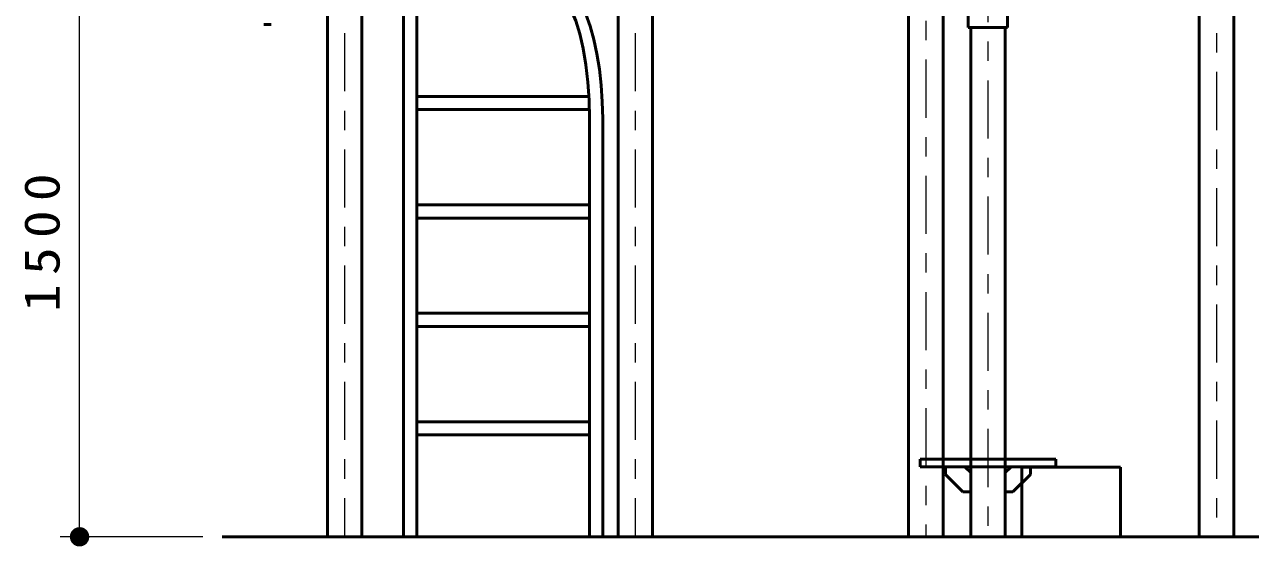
# Model space of a CAD drawing. Units: millimetres on the paper, scale 1:50. Extents: x -385 to 0, y -594 to 267.
# Drawn here: x -175.7 to -112.4, y -232.3 to -205.4 of the extents above; entities that cross this region are included whole.
import ezdxf

# ---------------------------------------------------------------- set-up
doc = ezdxf.new("R2010")
doc.units = ezdxf.units.MM
doc.linetypes.add('USER2', pattern=[6, 3, -1, 1, -1])
doc.layers.add('LY_1', color=140, linetype='Continuous', lineweight=50)
doc.styles.add('ＭＳ ゴシック', font='')
doc.styles.get('ＭＳ ゴシック').set_extended_font_data('MS Gothic')

# ---------------------------------------------------------------- blocks, each defined once
blk = doc.blocks.new('filled_dot')
at = {"color": 0, "linetype": 'Continuous', "lineweight": -2, "const_width": 1.25}
blk.add_lwpolyline([(-0.625, 0, 1), (0.625, 0, 1)], format="xyb", close=True, dxfattribs=at)

msp = doc.modelspace()

# ---------------------------------------------------------------- linework, layer by layer
at = {"layer": 'LY_1', "color": 7, "linetype": 'USER2', "lineweight": 13}
for p, q in [((-114.179, -171.812), (-114.179, -231.812)), ((-159.179, -181.812), (-159.179, -231.812)), ((-144.179, -181.812), (-144.179, -231.812)), ((-129.179, -201.173), (-129.179, -231.812)), ((-125.979, -202.245), (-125.979, -231.812))]:
    msp.add_line(p, q, dxfattribs=at)
at = {"layer": 'LY_1'}
for p, q in [((-115.07, -173.522), (-115.07, -231.812)), ((-113.288, -173.522), (-113.288, -231.812)), ((-160.07, -181.812), (-160.07, -231.812)), ((-158.288, -181.812), (-158.288, -231.812)), ((-145.07, -181.812), (-145.07, -231.812)), ((-143.288, -181.812), (-143.288, -231.812)), ((-156.136, -231.812), (-156.136, -183.812)), ((-155.456, -231.812), (-155.456, -183.812)), ((-130.07, -202.212), (-130.07, -231.812)), ((-128.288, -204.198), (-128.288, -231.812)), ((-126.995, -205.512), (-126.995, -204.198)), ((-124.963, -205.512), (-124.963, -204.198)), ((-163.349, -205.364), (-162.974, -205.364)), ((-124.963, -205.512), (-126.995, -205.512)), ((-126.87, -205.512), (-126.87, -231.812)), ((-125.088, -205.512), (-125.088, -231.812)), ((-146.541, -209.072), (-155.456, -209.072)), ((-146.541, -209.752), (-155.456, -209.752)), ((-146.541, -231.812), (-146.541, -210.212)), ((-145.861, -231.812), (-145.861, -210.212)), ((-146.541, -214.672), (-155.456, -214.672)), ((-146.541, -215.352), (-155.456, -215.352)), ((-146.541, -220.272), (-155.456, -220.272)), ((-146.541, -220.952), (-155.456, -220.952)), ((-146.541, -225.872), (-155.456, -225.872)), ((-146.541, -226.552), (-155.456, -226.552)), ((-129.479, -227.812), (-129.479, -228.192)), ((-129.479, -227.812), (-122.479, -227.812)), ((-129.479, -228.192), (-122.479, -228.192)), ((-128.17, -228.192), (-128.17, -228.592)), ((-126.87, -228.492), (-127.17, -228.192)), ((-125.088, -228.492), (-124.788, -228.192)), ((-124.229, -228.212), (-124.229, -231.812)), ((-119.129, -228.212), (-124.229, -228.212)), ((-123.788, -228.192), (-123.788, -228.592)), ((-122.479, -228.192), (-122.479, -227.812)), ((-119.129, -228.212), (-119.129, -231.812)), ((-128.17, -228.592), (-127.27, -229.492)), ((-123.788, -228.592), (-124.688, -229.492)), ((-127.27, -229.492), (-126.87, -229.492)), ((-124.688, -229.492), (-125.088, -229.492)), ((-165.494, -231.812), (-30.688, -231.812)), ((-156.136, -231.812), (-155.456, -231.812)), ((-146.541, -231.812), (-145.861, -231.812))]:
    msp.add_line(p, q, dxfattribs=at)
at = {"layer": 'LY_1', "color": 7, "lineweight": 13}
for p, q in [((-172.86, -231.812), (-172.86, -201.812)), ((-166.494, -231.812), (-173.86, -231.812))]:
    msp.add_line(p, q, dxfattribs=at)
at = {"layer": 'LY_1'}
for points in [[(-145.861, -210.212), (-145.88, -209.349), (-145.936, -208.498), (-146.03, -207.671), (-146.159, -206.879), (-146.321, -206.134), (-146.516, -205.445), (-146.739, -204.822), (-146.988, -204.273), (-147.259, -203.807), (-147.549, -203.43), (-147.853, -203.147), (-148.167, -202.962), (-148.38, -202.894), (-148.595, -202.872)], [(-146.541, -210.212), (-146.562, -209.263), (-146.624, -208.334), (-146.727, -207.443), (-146.867, -206.609), (-147.043, -205.848), (-147.25, -205.176), (-147.485, -204.607), (-147.743, -204.152)]]:
    msp.add_lwpolyline(points, dxfattribs=at)

# ---------------------------------------------------------------- block references
at = {"layer": 'LY_1', "color": 7, "lineweight": 13, "xscale": 0.4, "yscale": 0.4, "rotation": 90}
msp.add_blockref('filled_dot', (-172.86, -231.812), dxfattribs=at)

# ---------------------------------------------------------------- texts
at = {"layer": 'LY_1', "color": 7, "insert": (-173.86, -216.39), "char_height": 1.833, "attachment_point": 8, "rotation": 90, "style": 'ＭＳ ゴシック'}
msp.add_mtext('\\T1.33;\\W1.15;1500', dxfattribs=at)

doc.saveas('drawing.dxf')
